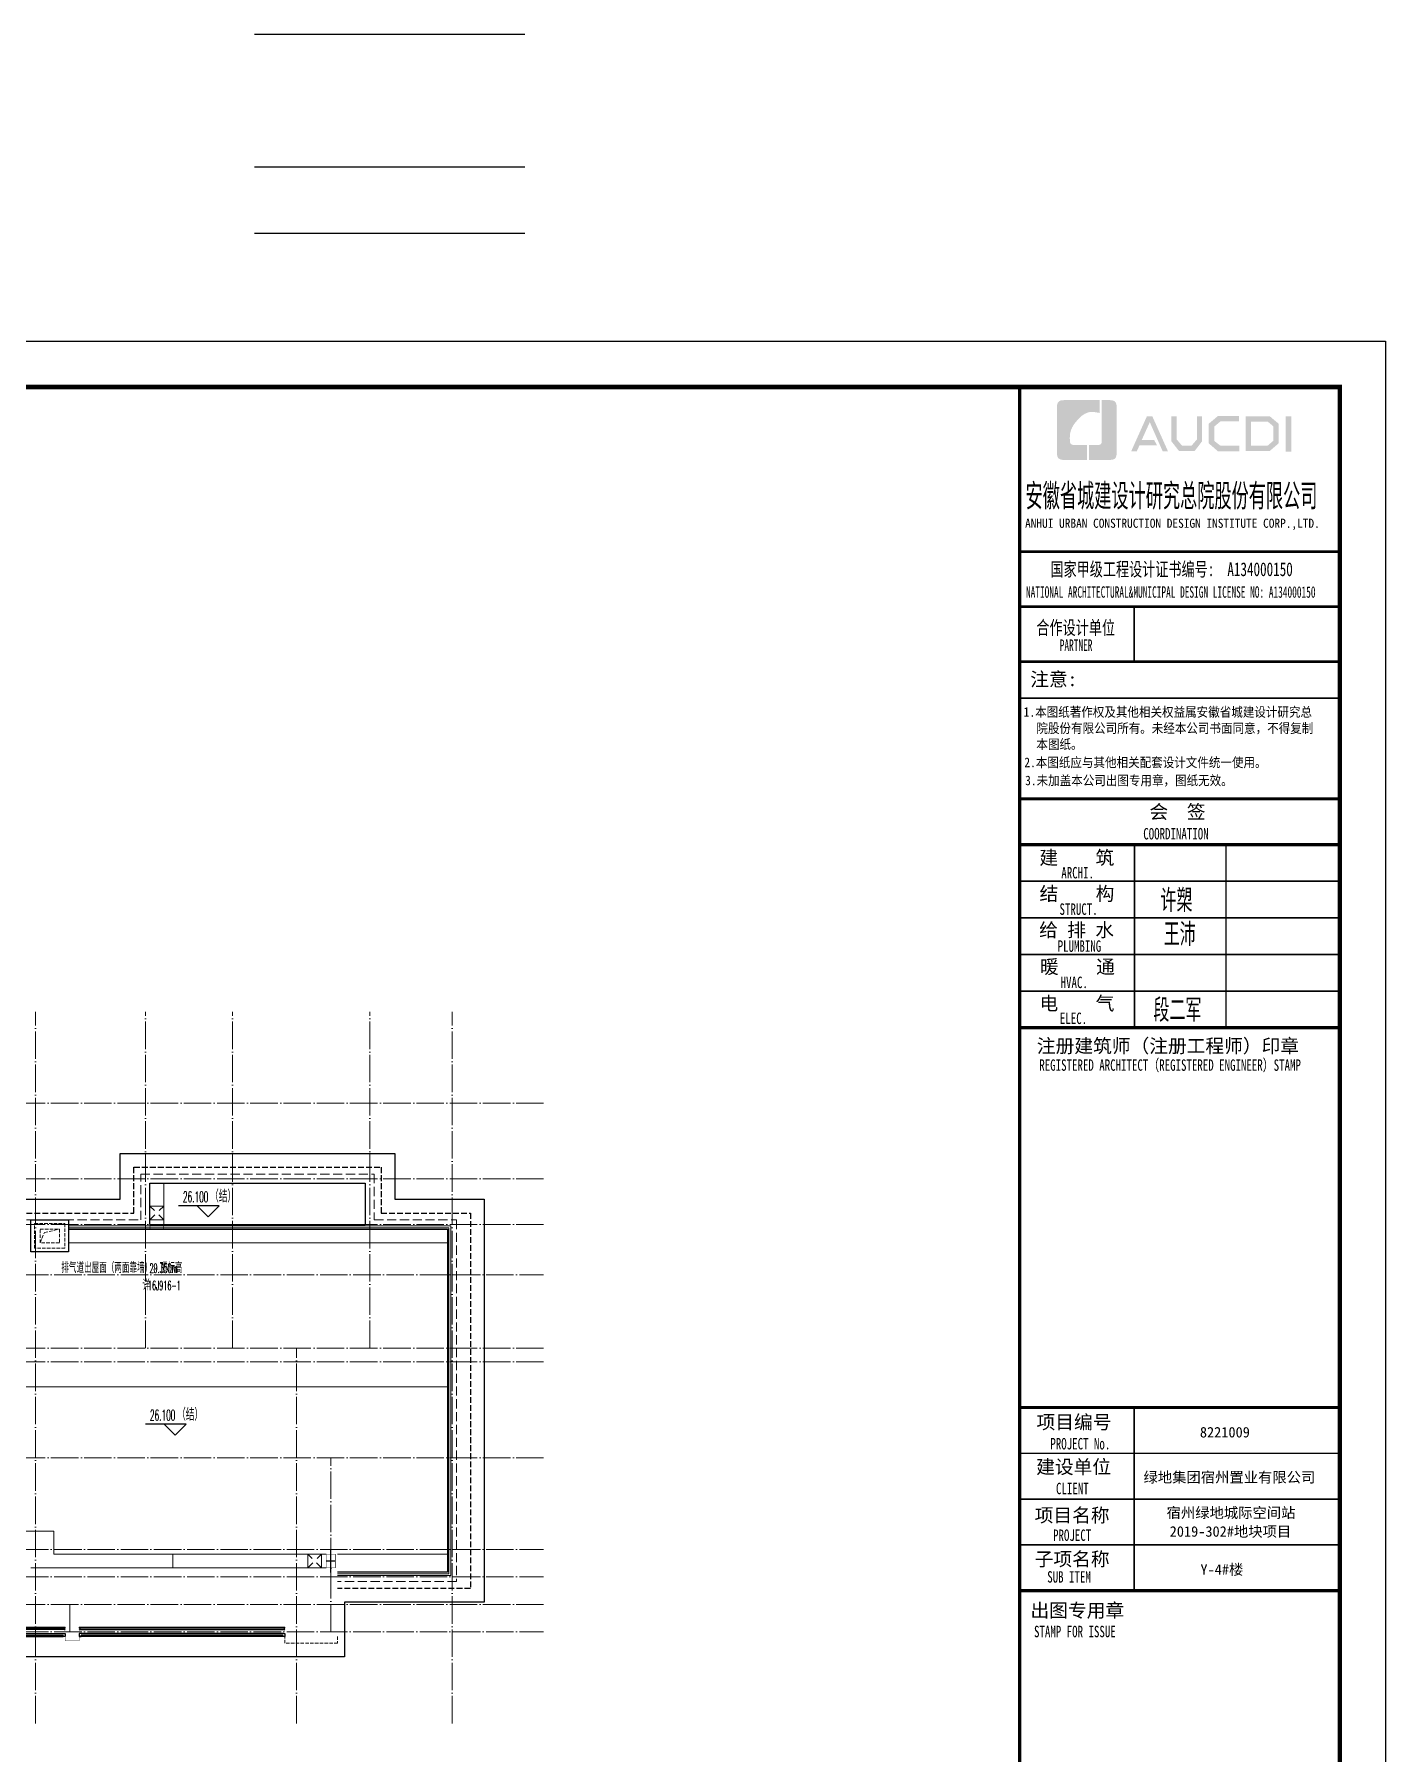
# Model space of a CAD drawing. Extents: x 27938 to 983267, y -209821 to 1628073.
# Drawn here: x 722091 to 751614, y 284954 to 322518 of the extents above; entities that cross this region are included whole.
import ezdxf

# ---------------------------------------------------------------- set-up
doc = ezdxf.new("R2010")
doc.units = 0
doc.header["$LTSCALE"] = 1000
doc.header["$MEASUREMENT"] = 0
for name, pattern in [('#P_--_20B1_001_t3$0$DASH', [0.35, 0.25, -0.1]), ('$1$DASH', [0.35, 0.25, -0.1]), ('__DASH', [0.35, 0.25, -0.1]), ('DASH', [0.35, 0.25, -0.1]), ('DOTE', [2.42, 2, -0.2, 0.02, -0.2])]:
    doc.linetypes.add(name, pattern=pattern)
for name, color, linetype in [('$RECOVER_210609100354-0', 7, 'Continuous'), ('3-栏杆1', 135, 'Continuous'), ('3.5方案汇报，与郭总、侯月琴确定户型_t8$0$2020.03.04 -1安徽标准化洋房户型(UA）_t8_t8$0$看线', 154, 'Continuous'), ('DIM_ELEV', 3, 'Continuous'), ('PUB_TEXT', 4, 'Continuous'), ('ROOF', 183, 'Continuous'), ('图框', 140, 'Continuous'), ('图签文字', 147, 'Continuous'), ('机电标识类', 1, 'Continuous'), ('污水', 3, 'Continuous'), ('看线', 251, 'Continuous'), ('铝合金', 144, 'Continuous')]:
    doc.layers.add(name, color=color, linetype=linetype)
for name, color, linetype, lineweight in [('DOTE', 19, 'DOTE', 9), ('图签', 147, 'Continuous', 18), ('平面-分水线', 214, 'Continuous', 15), ('平面-排水沟', 86, 'Continuous', 15), ('平面-栏杆', 135, 'Continuous', 15), ('平面-看线', 45, 'Continuous', 15), ('线脚', 6, 'Continuous', 15)]:
    doc.layers.add(name, color=color, linetype=linetype, lineweight=lineweight)
doc.layers.add('yichutu', color=7, linetype='Continuous', true_color=0xffffff, plot=False)
doc.styles.add('_TCH_DIM', font='SIMPLEX.shx', dxfattribs={"width": 0.7, "bigfont": 'GBCBIG.shx'})
doc.styles.add('HT', font='')
doc.styles.add('宋体', font='', dxfattribs={"height": 50})
doc.styles.add('建筑图签-1', font='', dxfattribs={"width": 0.7})
doc.styles.add('建筑图签-2', font='TXT.shx', dxfattribs={"width": 0.5, "bigfont": 'HZTXT.shx'})
doc.styles.get('HT').set_extended_font_data('SimHei')
doc.styles.get('宋体').set_extended_font_data('SimSun')
doc.styles.get('建筑图签-1').set_extended_font_data('SimHei')

# ---------------------------------------------------------------- blocks, each defined once
blk = doc.blocks.new('院标1')
h = blk.add_hatch(color=150)
h.dxf.hatch_style = 1
h.set_gradient(color1=(33, 113, 253), color2=(33, 113, 253), tint=1, name='INVCURVED')
edge = h.paths.add_edge_path()
edge.add_spline(control_points=[(116373, 648379), (116379, 648379), (116382, 648379), (116391, 648379), (116391, 648379), (116391, 648379), (116616, 648379), (116616, 648379), (116616, 648379), (116616, 648379), (116616, 648054), (116616, 648054), (116616, 648054), (116616, 648054), (116108, 648054), (116108, 648054), (116108, 648054), (116028, 648054), (115963, 648111), (115963, 648199), (115963, 648199), (115963, 648199), (115963, 649215), (115963, 649215), (115963, 649215), (115963, 649295), (116018, 649360), (116108, 649360), (116108, 649360), (116108, 649360), (116897, 649360), (116897, 649360), (116897, 649360), (116897, 649360), (116897, 649080), (116897, 649080), (116897, 649080), (116897, 649080), (116566, 649140), (116356, 648859), (116356, 648859), (116245, 648719), (116240, 648545), (116247, 648466), (116247, 648466), (116254, 648386), (116247, 648466), (116247, 648466), (116247, 648466), (116247, 648466), (116258, 648374), (116373, 648379)], knot_values=[0, 0, 0, 0, 0.071429, 0.071429, 0.071429, 0.107143, 0.142857, 0.142857, 0.142857, 0.178571, 0.214286, 0.214286, 0.214286, 0.25, 0.285714, 0.285714, 0.285714, 0.321429, 0.357143, 0.357143, 0.357143, 0.392857, 0.428571, 0.428571, 0.428571, 0.464286, 0.5, 0.5, 0.5, 0.535714, 0.571429, 0.571429, 0.571429, 0.607143, 0.642857, 0.642857, 0.642857, 0.678571, 0.714286, 0.714286, 0.714286, 0.75, 0.785714, 0.785714, 0.785714, 0.821429, 0.857143, 0.857143, 0.857143, 0.928571, 1, 1, 1, 1], degree=3, periodic=0)
h = blk.add_hatch(color=150)
h.dxf.hatch_style = 1
h.set_gradient(color1=(33, 113, 253), color2=(33, 113, 253), tint=1, name='INVCURVED')
edge = h.paths.add_edge_path()
edge.add_spline(control_points=[(117268, 649215), (117268, 649215), (117268, 648199), (117268, 648199), (117268, 648199), (117268, 648114), (117212, 648054), (117123, 648054), (117123, 648054), (117123, 648054), (116663, 648054), (116663, 648054), (116663, 648054), (116663, 648054), (116663, 648379), (116663, 648379), (116663, 648379), (116663, 648379), (116865, 648379), (116865, 648379), (116865, 648379), (116907, 648379), (116941, 648413), (116941, 648455), (116941, 648455), (116941, 648455), (116941, 649360), (116941, 649360), (116941, 649360), (116941, 649360), (117123, 649360), (117123, 649360), (117123, 649360), (117204, 649360), (117268, 649306), (117268, 649215)], knot_values=[0, 0, 0, 0, 0.1, 0.1, 0.1, 0.15, 0.2, 0.2, 0.2, 0.25, 0.3, 0.3, 0.3, 0.35, 0.4, 0.4, 0.4, 0.45, 0.5, 0.5, 0.5, 0.55, 0.6, 0.6, 0.6, 0.65, 0.7, 0.7, 0.7, 0.75, 0.8, 0.8, 0.8, 0.9, 1, 1, 1, 1], degree=3, periodic=0)
blk = doc.blocks.new('TK')
at = {"layer": '图框'}
h = blk.add_hatch(color=256, dxfattribs=at)
h.paths.add_polyline_path([(547288, 547072), (547414, 547072), (547414, 546302), (547288, 546302)])
h.paths.add_polyline_path([(546536, 546956), (546536, 546430), (546896, 546430), (547020, 546536), (547020, 546855), (546900, 546956)], flags=16)
h.paths.add_polyline_path([(546418, 547074), (546418, 546311), (546940, 546311), (547138, 546482), (547138, 546910), (546943, 547074)])
h.paths.add_polyline_path([(546275, 547077), (546275, 546962), (545868, 546962), (545735, 546851), (545735, 546531), (545868, 546429), (546277, 546429), (546277, 546307), (545813, 546307), (545611, 546481), (545611, 546910), (545809, 547077)])
h.paths.add_polyline_path([(544792, 547075), (544912, 547075), (544912, 546565), (545026, 546433), (545237, 546433), (545351, 546565), (545351, 547075), (545465, 547075), (545465, 546528), (545301, 546311), (544963, 546311), (544792, 546530)])
h.paths.add_polyline_path([(544260, 547074), (544377, 547074), (544719, 546310), (544603, 546310), (544322, 546944), (544147, 546556), (544418, 546556), (544479, 546440), (544098, 546440), (544039, 546308), (543916, 546308)])
for p, q in [((541480, 544114), (548480, 544114)), ((541480, 544114), (548480, 544114)), ((541480, 542914), (548480, 542914))]:
    blk.add_line(p, q, dxfattribs=at)
blk.add_lwpolyline([(465375, 548714), (549475, 548714), (549475, 489314), (465375, 489314)], close=True, dxfattribs=at)
blk.add_lwpolyline([(465375, 548714), (549475, 548714), (549475, 489314), (465375, 489314)], close=True, dxfattribs=at)
at = {"layer": '图框', "const_width": 100}
blk.add_lwpolyline([(548475, 490314), (548475, 547714), (467875, 547714), (467875, 490314)], close=True, dxfattribs=at)
at = {"layer": '图框'}
for points, const_width in [([(541480, 490314), (541480, 547714)], 70), ([(541480, 544114), (548480, 544114)], 60), ([(541480, 542914), (548480, 542914)], 60), ([(541480, 542914), (548480, 542914)], 60), ([(543980, 542914), (543980, 541714)], 35), ([(541480, 541714), (548480, 541714)], 60), ([(541480, 541714), (548480, 541714)], 60), ([(541480, 540913), (548480, 540913)], 35), ([(541488, 538714), (548488, 538714)], 60), ([(541488, 537714), (548488, 537714)], 70), ([(541488, 537714), (548488, 537714)], 70), ([(543988, 537714), (543988, 533714)], 35), ([(545988, 537714), (545988, 533714)], 35), ([(541488, 536914), (548488, 536914)], 35), ([(541488, 536114), (548488, 536114)], 35), ([(541488, 535314), (548488, 535314)], 35), ([(541488, 534514), (548488, 534514)], 35), ([(541488, 533714), (548488, 533714)], 70), ([(541480, 525414), (548480, 525414)], 70), ([(541480, 525414), (548480, 525414)], 70), ([(543980, 521414), (543980, 525414)], 35), ([(541480, 524414), (548480, 524414)], 35), ([(541480, 523414), (548480, 523414)], 35), ([(541480, 522414), (548480, 522414)], 35), ([(548480, 521414), (541480, 521414)], 70)]:
    blk.add_lwpolyline(points, dxfattribs=dict(at, const_width=const_width))
blk.add_blockref('院标1', (426331, -101935))
for s, height, style, width, p in [('ANHUI URBAN CONSTRUCTION DESIGN INSTITUTE CORP.,LTD.', 200, '建筑图签-1', 0.91, (541598, 544636)), ('NATIONAL ARCHITECTURAL&MUNICIPAL DESIGN LICENSE NO: A134000150', 250, '建筑图签-1', 0.6, (541617, 543108)), ('PARTNER', 250, '建筑图签-1', 0.6, (542355, 541947)), ('1.本图纸著作权及其他相关权益属安徽省城建设计研究总', 210, 'HT', 0.88, (541566, 540507)), ('院股份有限公司所有。未经本公司书面同意，不得复制', 210, 'HT', 0.88, (541845, 540153)), ('本图纸。', 210, 'HT', 0.88, (541845, 539803)), (' 2.本图纸应与其他相关配套设计文件统一使用。 ', 210, 'HT', 0.88, (541455, 539406)), ('3.未加盖本公司出图专用章，图纸无效。', 210, 'HT', 0.88, (541598, 539011)), ('COORDINATION', 250, '建筑图签-1', 0.7, (544180, 537827)), ('ARCHI.', 250, '建筑图签-1', 0.7, (542389, 536975)), ('STRUCT.', 250, '建筑图签-1', 0.7, (542350, 536179)), ('PLUMBING', 250, '建筑图签-1', 0.7, (542309, 535372)), ('HVAC.', 250, '建筑图签-1', 0.7, (542374, 534579)), ('ELEC.', 250, '建筑图签-1', 0.7, (542358, 533794)), ('REGISTERED ARCHITECT（REGISTERED ENGINEER）STAMP', 250, '建筑图签-1', 0.7, (541909, 532772)), ('PROJECT No.', 250, '建筑图签-1', 0.7, (542150, 524499, -1799)), ('CLIENT', 250, '建筑图签-1', 0.7, (542274, 523520)), ('PROJECT', 250, '建筑图签-1', 0.7, (542209, 522500)), ('SUB ITEM', 250, '建筑图签-1', 0.7, (542082, 521589)), ('STAMP FOR ISSUE', 250, '建筑图签-1', 0.7, (541793, 520395))]:
    blk.add_text(s, height=height, dxfattribs=dict(at, style=style, width=width)).set_placement(p)
at = {"layer": '图签', "color": 2, "style": '宋体'}
for s, height, p in [('8221009', 229.3, (545417, 524761)), ('绿地集团宿州置业有限公司', 229.34, (544185, 523776)), ('宿州绿地城际空间站', 229.3, (544690, 523001)), ('2019-302#地块项目', 229.34, (544757, 522592)), ('Y-4#楼', 229.3, (545429, 521761))]:
    blk.add_text(s, height=height, dxfattribs=at).set_placement(p)
at = {"layer": '图签文字', "color": 7, "style": '建筑图签-1'}
for s, height, width, p in [('安徽省城建设计研究总院股份有限公司', 500, 0.55, (541608, 545091)), ('国家甲级工程设计证书编号:  A134000150', 300, 0.7, (542152, 543581)), ('合作设计单位', 300, 0.7, (541845, 542304))]:
    blk.add_text(s, height=height, dxfattribs=dict(at, width=width)).set_placement(p)
for s, p in [('注意:', (541711, 541177)), ('会  签', (544315, 538281)), ('建    筑', (541910, 537280)), ('结    构', (541914, 536493)), ('给 排 水', (541905, 535699)), ('暖    通', (541923, 534896)), ('电    气', (541913, 534096)), ('注册建筑师（注册工程师）印章', (541855, 533167)), ('项目编号', (541848, 524946)), ('建设单位', (541840, 523969)), ('项目名称', (541807, 522911)), ('子项名称', (541807, 521954)), ('出图专用章', (541716, 520832))]:
    blk.add_text(s, height=300, dxfattribs=at).set_placement(p)
at = {"layer": '图签文字', "color": 1, "style": '建筑图签-2', "width": 0.7}
for s, p in [('许槊', (544555, 536242)), ('王沛', (544626, 535501)), ('段二军', (544401, 533845))]:
    blk.add_text(s, height=500, dxfattribs=at).set_placement(p)
blk = doc.blocks.new('GFDGDGRDGRDG')
at = {"layer": 'DOTE', "linetype": 'DOTE', "ltscale": 0.3}
for p, q in [((615294, 360558), (615294, 376108)), ((617694, 368758), (617694, 376108)), ((619594, 368758), (619594, 376108)), ((622594, 368758), (622594, 376108)), ((624394, 360558), (624394, 376108)), ((626394, 374108), (573594, 374108)), ((626394, 372458), (573594, 372458)), ((626394, 371458), (573594, 371458)), ((573594, 370358), (626394, 370358)), ((626394, 368758), (573594, 368758)), ((620994, 360558), (620994, 368758)), ((626394, 368458), (573594, 368458)), ((626394, 366358), (573594, 366358)), ((573594, 364358), (626394, 364358)), ((621744, 363758), (621744, 364358)), ((573594, 363758), (626394, 363758)), ((626394, 363158), (573594, 363158)), ((616044, 362558), (616044, 363158)), ((573594, 362558), (626394, 362558))]:
    blk.add_line(p, q, dxfattribs=at)
blk = doc.blocks.new('R5T6Y7TRF')
at = {"layer": '平面-分水线', "color": 4, "elevation": -134}
blk.add_lwpolyline([(392485, -26438), (392785, -26438), (392785, -26738), (392485, -26738)], close=True, dxfattribs=at)
for points in [[(392485, -26438), (392582, -26534)], [(392485, -26738), (392593, -26629)], [(392676, -26629), (392785, -26738)], [(392688, -26534), (392785, -26438)]]:
    blk.add_lwpolyline(points, dxfattribs=at)
blk = doc.blocks.new('GDGDGDGRGD')
at = {"linetype": '__DASH', "ltscale": 0.1}
blk.add_wipeout([(428917, 296115), (428717, 296115), (428717, 295815), (428917, 295815)], dxfattribs=at).dxf.layer = '污水'
at = {"layer": '机电标识类', "color": 250, "linetype": 'DASH', "ltscale": 400}
for p, q in [((428817, 295715), (428817, 296215)), ((428917, 295965), (428717, 295965))]:
    blk.add_line(p, q, dxfattribs=at)
at = {"layer": '污水', "linetype": '__DASH', "ltscale": 0.1, "const_width": 10}
blk.add_lwpolyline([(428917, 296115), (428717, 296115), (428717, 295815), (428917, 295815)], close=True, dxfattribs=at)
blk = doc.blocks.new('yct-841-594-84100-59399.9999999999-100-1000.0')
at = {"layer": 'yichutu', "color": 7, "true_color": 0xffffff}
blk.add_lwpolyline([(0, 0), (0, 59400), (84100, 59400), (84100, 0)], close=True, dxfattribs=at)

msp = doc.modelspace()

# ---------------------------------------------------------------- linework, layer by layer
at = {"layer": '$RECOVER_210609100354-0', "color": 30, "const_width": 8}
msp.add_lwpolyline([(723066.6, 287515.4), (723066.6, 287415.4), (722766.6, 287415.4), (722766.6, 287515.4)], dxfattribs=at)
for p, q in [((732804.2, 322518.5), (726903.2, 322518.5)), ((732804.2, 319618.5), (726903.2, 319618.5)), ((732804.2, 318168.5), (726903.2, 318168.5))]:
    msp.add_line(p, q)
msp.add_lwpolyline([(722016.6, 296615.4), (722836.6, 296615.4), (722836.6, 295915.4), (722016.6, 295915.4)], close=True)
at = {"layer": '3-栏杆1', "color": 5}
for p, q in [((721486.8, 287697.5), (722746.3, 287697.6)), ((722746.3, 287668.3), (721486.8, 287668.2)), ((722766.6, 287715.4), (722746.3, 287697.6)), ((722746.3, 287697.6), (722746.3, 287668.3)), ((722766.6, 287648.4), (722746.3, 287668.3)), ((723086.8, 287697.6), (723066.6, 287715.4)), ((723066.6, 287715.4), (723086.8, 287697.6)), ((723066.6, 287648.4), (723086.8, 287668.3)), ((727546.3, 287697.5), (723086.8, 287697.6)), ((723086.8, 287697.6), (723086.8, 287668.3)), ((723086.8, 287668.3), (727546.3, 287668.2)), ((727546.3, 287697.6), (727566.6, 287715.4)), ((727566.6, 287715.4), (727546.3, 287697.6)), ((727546.3, 287697.6), (727546.3, 287668.3)), ((727546.3, 287668.3), (727566.6, 287648.4)), ((727566.6, 287648.4), (727546.3, 287668.3))]:
    msp.add_line(p, q, dxfattribs=at)
at = {"layer": 'DIM_ELEV'}
for p, q in [((726128.9, 296920.4), (725236.7, 296920.4)), ((725888.9, 296680.4), (725648.9, 296920.4)), ((725888.9, 296680.4), (726128.9, 296920.4)), ((725407.9, 292150.3), (724515.7, 292150.3)), ((725167.9, 291910.3), (724927.9, 292150.3)), ((725167.9, 291910.3), (725407.9, 292150.3))]:
    msp.add_line(p, q, dxfattribs=at)
at = {"layer": 'DOTE', "linetype": 'DOTE', "ltscale": 0.3}
msp.add_line((728566.6, 287615.4), (728566.6, 291415.4), dxfattribs=at)
at = {"layer": 'ROOF', "ltscale": 0.8}
for p, q in [((724616.6, 296515.4), (729316.6, 296515.4)), ((724616.6, 296415.4), (729316.6, 296415.4))]:
    msp.add_line(p, q, dxfattribs=at)
for points in [[(720516.6, 297065.4), (723966.6, 297065.4), (723966.6, 298065.4), (729966.6, 298065.4), (729966.6, 297065.4), (731916.6, 297065.4), (731916.6, 288265.4), (728866.6, 288265.4)], [(724616.6, 296515.4), (724616.6, 297415.4), (729316.6, 297415.4), (729316.6, 296515.4)], [(722836.6, 296415.4), (724616.6, 296415.4)]]:
    msp.add_lwpolyline(points, dxfattribs=at)
at = {"layer": '平面-排水沟'}
for p, q in [((724916.6, 297415.4), (724916.6, 296515.4)), ((722836.6, 296115.4), (731116.6, 296115.4)), ((720366.6, 292965.4), (731116.6, 292965.4)), ((725116.6, 289015.3), (725116.6, 289315.3)), ((728716.6, 289314.5), (731116.7, 289314.5))]:
    msp.add_line(p, q, dxfattribs=at)
msp.add_lwpolyline([(721716.6, 289315.4), (721716.6, 289815.4), (722516.6, 289815.4), (722516.6, 289315.4)], dxfattribs=at)
at = {"layer": '平面-看线'}
for p, q in [((721466.6, 287715.4), (722766.6, 287715.4)), ((723066.6, 287715.4), (727566.6, 287715.4))]:
    msp.add_line(p, q, dxfattribs=at)
at = {"layer": '平面-看线', "linetype": 'DASH', "ltscale": 0.8}
msp.add_lwpolyline([(720516.6, 296615.4), (724416.6, 296615.4), (724416.6, 297615.4), (729516.6, 297615.4), (729516.6, 296615.4), (731316.6, 296615.4), (731316.6, 288715.4), (728716.6, 288715.4)], dxfattribs=at)
at = {"layer": '平面-看线', "linetype": 'DASH', "ltscale": 0.3}
msp.add_lwpolyline([(728716.6, 287515.4), (728716.6, 287365.4), (727566.6, 287365.4), (727566.6, 287515.4)], dxfattribs=at)
at = {"layer": '污水', "linetype": '__DASH', "ltscale": 0.1, "const_width": 10}
msp.add_lwpolyline([(724916.6, 296515.4), (724916.6, 296415.3), (724616.6, 296415.3), (724616.6, 296515.4)], close=True, dxfattribs=at)
at = {"layer": '看线', "color": 202, "linetype": '#P_--_20B1_001_t3$0$DASH', "ltscale": 0.5}
msp.add_lwpolyline([(720516.6, 296765.4), (724266.6, 296765.4), (724266.6, 297765.4), (729666.6, 297765.4), (729666.6, 296765.4), (731616.6, 296765.4), (731616.6, 288565.4), (728716.6, 288565.4)], dxfattribs=at)
at = {"layer": '看线', "color": 201}
msp.add_lwpolyline([(728866.6, 288265.4), (728866.6, 287065.4), (709166.6, 287065.4), (709166.6, 288565.4), (706816.6, 288565.4)], dxfattribs=at)
at = {"layer": '线脚', "color": 150, "linetype": '$1$DASH', "ltscale": 0.3}
for points in [[(722096.6, 296535.4), (722756.6, 296535.4), (722756.6, 295995.4), (722096.6, 295995.4)], [(722216.6, 296415.4), (722636.6, 296415.4), (722636.6, 296115.4), (722216.6, 296115.4)]]:
    msp.add_lwpolyline(points, close=True, dxfattribs=at)
msp.add_lwpolyline([(722216.6, 296115.4), (722310, 296339.7), (722636.6, 296415.4)], dxfattribs=at)
at = {"layer": '铝合金', "color": 36}
for points in [[(721496.6, 287575.4), (722736.6, 287575.4)], [(721516.6, 287545.4), (722716.6, 287545.4)], [(721516.6, 287515.4), (722716.6, 287515.4)], [(722736.6, 287575.4), (722766.6, 287575.4), (722766.6, 287515.4), (722716.6, 287515.3), (722716.6, 287545.3)], [(722766.6, 287545.4), (722766.6, 287515.4), (722716.6, 287515.3), (722716.6, 287525.3), (722716.6, 287525.3), (722716.6, 287545.4)], [(723096.6, 287575.4), (723066.6, 287575.4), (723066.6, 287515.4), (723116.6, 287515.3), (723116.6, 287545.3)], [(723066.6, 287545.4), (723066.6, 287515.4), (723116.6, 287515.3), (723116.6, 287525.3), (723116.6, 287525.3), (723116.6, 287545.4)], [(727536.6, 287575.4), (723096.6, 287575.4)], [(727516.6, 287545.4), (723116.6, 287545.4)], [(727516.6, 287515.4), (723116.6, 287515.4)], [(727536.6, 287575.4), (727566.6, 287575.4), (727566.6, 287515.4), (727516.6, 287515.4), (727516.6, 287545.4)], [(727566.6, 287545.4), (727566.6, 287515.4), (727516.6, 287515.4), (727516.6, 287525.4), (727516.6, 287525.4), (727516.6, 287545.4)]]:
    msp.add_lwpolyline(points, dxfattribs=at)

# ---------------------------------------------------------------- block references
msp.add_blockref('TK', (202139.1, -232898.5))
at = {"color": 2, "xscale": -1}
for p in [(1117401.4, 323353, 134.4), (1120851.4, 315753, 134.4)]:
    msp.add_blockref('R5T6Y7TRF', p, dxfattribs=at)
at = {"layer": '3.5方案汇报，与郭总、侯月琴确定户型_t8$0$2020.03.04 -1安徽标准化洋房户型(UA）_t8_t8$0$看线', "ltscale": 10}
msp.add_blockref('GFDGDGRDGRDG', (106822.9, -74943), dxfattribs=at)

# ---------------------------------------------------------------- texts
at = {"layer": 'DIM_ELEV', "color": 7, "style": '_TCH_DIM'}
for s, height, width, p in [('26.100', 238, 0.494118, (725337.5, 297000.5)), ('（结）', 270.07, 0.7, (725931.1, 297000.5)), ('26.100', 238, 0.494118, (724616.5, 292230.4)), ('（结）', 270.07, 0.7, (725210.1, 292230.4))]:
    msp.add_text(s, height=height, dxfattribs=dict(at, width=width)).set_placement(p)
at = {"layer": 'PUB_TEXT', "style": '_TCH_DIM'}
for s, height, width, p in [('排气道出屋面（两面靠墙），顶标高', 236.312, 0.7, (722680.3, 295456.7)), ('29.350m', 208.25, 0.494118, (724607, 295456.7)), ('详', 236.3, 0.7, (724452.3, 295079.4)), ('16J916-1', 208.25, 0.494118, (724572.7, 295079.4))]:
    msp.add_text(s, height=height, dxfattribs=dict(at, width=width)).set_placement(p)

# ---------------------------------------------------------------- next in the draw order: block references
at = {"xscale": -1}
msp.add_blockref('GDGDGDGRGD', (1157382.8, -6800.6), dxfattribs=at)

# ---------------------------------------------------------------- next in the draw order: linework, layer by layer
at = {"layer": 'ROOF', "ltscale": 0.8}
msp.add_lwpolyline([(729316.6, 296415.4), (731116.6, 296415.4), (731116.6, 288915.4), (728716.6, 288915.4)], dxfattribs=at)
at = {"layer": '平面-排水沟'}
for p, q in [((728466.3, 289315.3), (722516.6, 289315.4)), ((728466.6, 289015.4), (722016.6, 289015.4))]:
    msp.add_line(p, q, dxfattribs=at)
at = {"layer": '平面-栏杆'}
for points in [[(722836.6, 296485.4), (731186.6, 296485.4), (731186.6, 288845.4), (728716.6, 288845.4)], [(722836.6, 296445.4), (731146.6, 296445.4), (731146.6, 288885.4), (728716.6, 288885.4)]]:
    msp.add_lwpolyline(points, dxfattribs=at)

# ---------------------------------------------------------------- next in the draw order: block references
at = {"layer": 'yichutu'}
msp.add_blockref('yct-841-594-84100-59399.9999999999-100-1000.0', (667514.1, 256415.2), dxfattribs=at)

doc.saveas('drawing.dxf')
